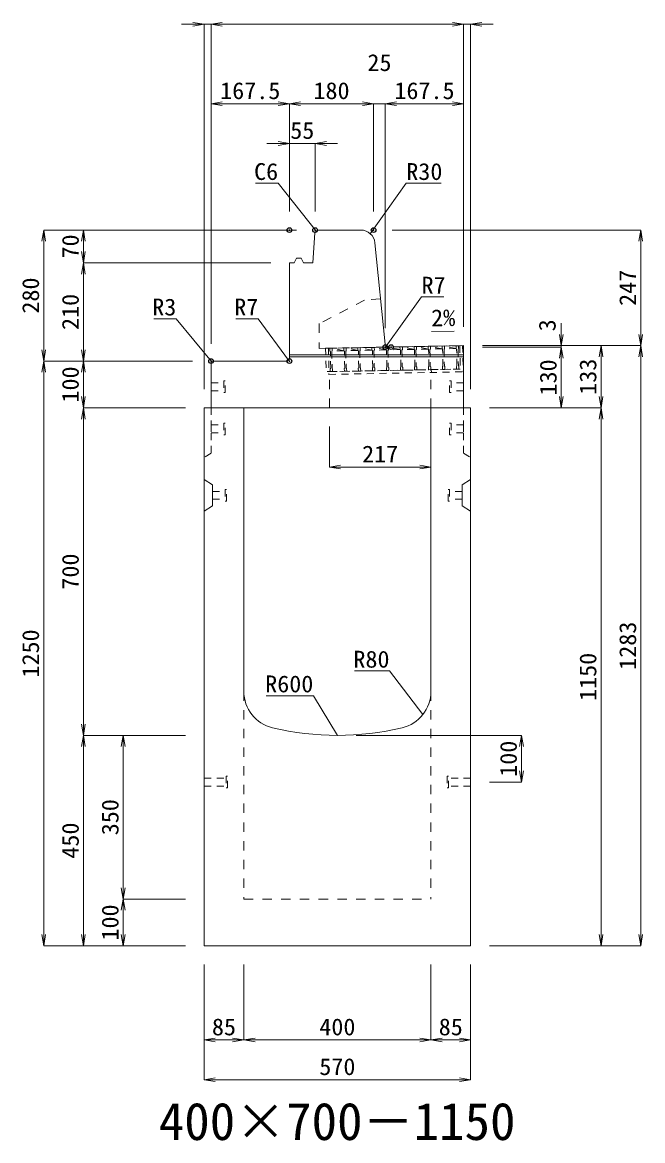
# Model space of a CAD drawing. Units: millimetres at full size; some dimension numbers follow another scale. Extents: x -18734 to 51600, y -18820 to 17820.
# Drawn here: x 43876 to 45203, y -7786 to -5396 of the extents above; entities that cross this region are included whole.
import ezdxf
from ezdxf.enums import TextEntityAlignment as Align

# ---------------------------------------------------------------- set-up
doc = ezdxf.new("R2010")
doc.units = ezdxf.units.MM
doc.header["$LTSCALE"] = 20
doc.header["$PDMODE"] = 32
doc.header["$PDSIZE"] = 10
doc.linetypes.add('USER1', pattern=[2, 1, -1])
doc.linetypes.add('USER2', pattern=[1.35, 0.75, -0.6])
for name, color, linetype, lineweight in [('インサート', 3, 'USER2', 9), ('グレーチング', 7, 'USER2', 5), ('受枠', 3, 'USER2', 9), ('寸法線', 7, 'Continuous', 13), ('引出線', 4, 'Continuous', 13), ('本体', 2, 'Continuous', 13), ('目地', 132, 'Continuous', 5)]:
    doc.layers.add(name, color=color, linetype=linetype, lineweight=lineweight)
doc.layers.add('作業エリア', color=11, linetype='Continuous')
doc.layers.add('文字', color=7, linetype='Continuous')
doc.styles.add('ＭＳ 明朝', font='')
doc.styles.get('ＭＳ 明朝').set_extended_font_data('MS Mincho')

# ---------------------------------------------------------------- blocks, each defined once
blk = doc.blocks.new('open_arrow')
at = {"color": 0, "linetype": 'Continuous', "lineweight": -2}
blk.add_lwpolyline([(7.5, 1.25), (0, 0), (7.5, -1.25)], dxfattribs=at)

msp = doc.modelspace()

# ---------------------------------------------------------------- linework, layer by layer
at = {"layer": 'インサート'}
for p, q in [((44280, -6166.5), (44307, -6166.5)), ((44280, -6166.5), (44280, -6183.5)), ((44310, -6162.5), (44307, -6162.5)), ((44307, -6162.5), (44307, -6187.5)), ((44310, -6187.5), (44310, -6162.5)), ((44790, -6162.5), (44793, -6162.5)), ((44790, -6187.5), (44790, -6162.5)), ((44793, -6162.5), (44793, -6187.5)), ((44820, -6166.5), (44793, -6166.5)), ((44820, -6166.5), (44820, -6183.5)), ((44280, -6183.5), (44307, -6183.5)), ((44307, -6187.5), (44310, -6187.5)), ((44793, -6187.5), (44790, -6187.5)), ((44820, -6183.5), (44793, -6183.5)), ((44280, -6256.5), (44307, -6256.5)), ((44280, -6256.5), (44280, -6273.5)), ((44310, -6252.5), (44307, -6252.5)), ((44307, -6252.5), (44307, -6277.5)), ((44310, -6277.5), (44310, -6252.5)), ((44790, -6252.5), (44793, -6252.5)), ((44790, -6277.5), (44790, -6252.5)), ((44793, -6252.5), (44793, -6277.5)), ((44820, -6256.5), (44793, -6256.5)), ((44820, -6256.5), (44820, -6273.5)), ((44280, -6273.5), (44307, -6273.5)), ((44307, -6277.5), (44310, -6277.5)), ((44793, -6277.5), (44790, -6277.5)), ((44820, -6273.5), (44793, -6273.5)), ((44283.2, -6398.5), (44310.2, -6398.5)), ((44283.2, -6398.5), (44283.2, -6415.5)), ((44313.2, -6394.5), (44310.2, -6394.5)), ((44310.2, -6394.5), (44310.2, -6419.5)), ((44313.2, -6419.5), (44313.2, -6394.5)), ((44786.8, -6394.5), (44789.8, -6394.5)), ((44786.8, -6419.5), (44786.8, -6394.5)), ((44789.8, -6394.5), (44789.8, -6419.5)), ((44816.8, -6398.5), (44789.8, -6398.5)), ((44816.8, -6398.5), (44816.8, -6415.5)), ((44283.2, -6415.5), (44310.2, -6415.5)), ((44310.2, -6419.5), (44313.2, -6419.5)), ((44789.8, -6419.5), (44786.8, -6419.5)), ((44816.8, -6415.5), (44789.8, -6415.5)), ((44265, -7011.5), (44312, -7011.5)), ((44265, -7011.5), (44265, -7028.5)), ((44315, -7007.5), (44312, -7007.5)), ((44312, -7007.5), (44312, -7032.5)), ((44315, -7032.5), (44315, -7007.5)), ((44788, -7007.5), (44785, -7007.5)), ((44785, -7007.5), (44785, -7032.5)), ((44788, -7032.5), (44788, -7007.5)), ((44835, -7011.5), (44788, -7011.5)), ((44835, -7028.5), (44835, -7011.5)), ((44265, -7028.5), (44312, -7028.5)), ((44312, -7032.5), (44315, -7032.5)), ((44785, -7032.5), (44788, -7032.5)), ((44835, -7028.5), (44788, -7028.5))]:
    msp.add_line(p, q, dxfattribs=at)
at = {"layer": 'グレーチング'}
for p, q in [((44533.97, -6092.54), (44808.92, -6087.21)), ((44564.08, -6097.95), (44538.97, -6092.44)), ((44594.07, -6097.37), (44568.96, -6091.86)), ((44624.07, -6096.79), (44598.96, -6091.28)), ((44654.06, -6096.21), (44628.95, -6090.7)), ((44684.06, -6095.63), (44658.95, -6090.12)), ((44714.05, -6095.05), (44688.94, -6089.54)), ((44714.05, -6095.05), (44689.06, -6095.54)), ((44744.05, -6094.47), (44718.93, -6088.96)), ((44744.05, -6094.47), (44719.05, -6094.95)), ((44774.04, -6093.89), (44748.93, -6088.38)), ((44774.04, -6093.89), (44749.05, -6094.37)), ((44804.04, -6093.31), (44778.92, -6087.8)), ((44804.04, -6093.31), (44779.04, -6093.79)), ((44564.08, -6097.95), (44539.08, -6098.44)), ((44594.07, -6097.37), (44569.08, -6097.86)), ((44624.07, -6096.79), (44599.07, -6097.28)), ((44654.06, -6096.21), (44629.07, -6096.7)), ((44684.06, -6095.63), (44659.06, -6096.12)), ((44534.94, -6142.53), (44809.89, -6137.21))]:
    msp.add_line(p, q, dxfattribs=at)
for points in [[(44533.97, -6092.54), (44538.97, -6092.44), (44539.08, -6098.44), (44538.1, -6099.46), (44538.8, -6135.45), (44539.82, -6136.43), (44539.94, -6142.43), (44534.94, -6142.53), (44534.82, -6136.53), (44535.8, -6135.51), (44535.1, -6099.52), (44534.09, -6098.53)], [(44568.8, -6134.87), (44569.81, -6135.85), (44569.93, -6141.85), (44564.93, -6141.95), (44564.82, -6135.95), (44565.8, -6134.93), (44565.1, -6098.93), (44564.08, -6097.95), (44563.96, -6091.96), (44568.96, -6091.86), (44569.08, -6097.86), (44568.1, -6098.88)], [(44598.79, -6134.29), (44599.81, -6135.27), (44599.92, -6141.27), (44594.93, -6141.37), (44594.81, -6135.37), (44595.79, -6134.35), (44595.09, -6098.35), (44594.07, -6097.37), (44593.96, -6091.38), (44598.96, -6091.28), (44599.07, -6097.28), (44598.09, -6098.3)], [(44628.78, -6133.71), (44629.8, -6134.69), (44629.92, -6140.69), (44624.92, -6140.79), (44624.8, -6134.79), (44625.78, -6133.77), (44625.09, -6097.77), (44624.07, -6096.79), (44623.95, -6090.79), (44628.95, -6090.7), (44629.07, -6096.7), (44628.09, -6097.72)], [(44658.78, -6133.13), (44659.8, -6134.11), (44659.91, -6140.11), (44654.91, -6140.2), (44654.8, -6134.21), (44655.78, -6133.19), (44655.08, -6097.19), (44654.06, -6096.21), (44653.95, -6090.21), (44658.95, -6090.12), (44659.06, -6096.12), (44658.08, -6097.14)], [(44685.77, -6132.61), (44685.08, -6096.61), (44684.06, -6095.63), (44683.94, -6089.63), (44688.94, -6089.54), (44689.06, -6095.54), (44688.08, -6096.55), (44688.77, -6132.55), (44689.79, -6133.53), (44689.91, -6139.53), (44684.91, -6139.62), (44684.79, -6133.63)], [(44715.77, -6132.03), (44715.07, -6096.03), (44714.05, -6095.05), (44713.94, -6089.05), (44718.93, -6088.96), (44719.05, -6094.95), (44718.07, -6095.97), (44718.77, -6131.97), (44719.79, -6132.95), (44719.9, -6138.95), (44714.9, -6139.04), (44714.79, -6133.04)], [(44749.05, -6094.37), (44748.06, -6095.39), (44748.76, -6131.39), (44749.78, -6132.37), (44749.9, -6138.37), (44744.9, -6138.46), (44744.78, -6132.46), (44745.76, -6131.44), (44745.07, -6095.45), (44744.05, -6094.47), (44743.93, -6088.47), (44748.93, -6088.38)], [(44779.04, -6093.79), (44778.06, -6094.81), (44778.76, -6130.81), (44779.78, -6131.79), (44779.89, -6137.79), (44774.89, -6137.88), (44774.78, -6131.88), (44775.76, -6130.86), (44775.06, -6094.87), (44774.04, -6093.89), (44773.92, -6087.89), (44778.92, -6087.8)], [(44804.89, -6137.3), (44804.77, -6131.3), (44805.75, -6130.28), (44805.05, -6094.29), (44804.04, -6093.31), (44803.92, -6087.31), (44808.92, -6087.21), (44809.03, -6093.21), (44808.05, -6094.23), (44808.75, -6130.23), (44809.77, -6131.21), (44809.89, -6137.21)]]:
    msp.add_lwpolyline(points, close=True, dxfattribs=at)
at = {"layer": '作業エリア'}
for p in [(44447.5, -5840), (44447.5, -5840), (44502.5, -5840), (44627.5, -5840), (44652.5, -6090), (44665, -6090), (44280, -6120), (44447.5, -6120)]:
    msp.add_point(p, dxfattribs=at)
at = {"layer": '受枠'}
for p, q in [((44524.97, -6092.71), (44817.92, -6087.04)), ((44524.97, -6092.71), (44525.94, -6142.7)), ((44530.97, -6092.59), (44532.05, -6148.58)), ((44811.92, -6087.16), (44812.89, -6137.15)), ((44817.92, -6087.04), (44819, -6143.03)), ((44812.89, -6137.15), (44525.94, -6142.7)), ((44532.05, -6148.58), (44819, -6143.03))]:
    msp.add_line(p, q, dxfattribs=at)
at = {"layer": '受枠', "linetype": 'Continuous'}
msp.add_line((44750.9, -6138.35), (44751.01, -6144.35), dxfattribs=at)
at = {"layer": '寸法線'}
for p, q in [((44328, -5400.05), (44217, -5400.05)), ((44265, -6180), (44265, -5400.05)), ((44280, -5400.05), (44820, -5400.05)), ((44280, -6083), (44280, -5400.05)), ((44280, -6083), (44280, -5400.05)), ((44772, -5400.05), (44883, -5400.05)), ((44820, -6047), (44820, -5400.05)), ((44820, -6047), (44820, -5400.05)), ((44835, -6180), (44835, -5400.05)), ((44280, -5570.05), (44447.5, -5570.05)), ((44280, -6083), (44280, -5570.05)), ((44447.5, -5800), (44447.5, -5570.05)), ((44447.5, -5570.05), (44627.5, -5570.05)), ((44447.5, -5800), (44447.5, -5570.05)), ((44579.5, -5570.05), (44700.5, -5570.05)), ((44627.5, -5800), (44627.5, -5570.05)), ((44627.5, -5800), (44627.5, -5570.05)), ((44652.5, -6050), (44652.5, -5570.05)), ((44652.5, -5570.05), (44820, -5570.05)), ((44652.5, -6050), (44652.5, -5570.05)), ((44820, -6047), (44820, -5570.05)), ((44399.5, -5655.05), (44550.5, -5655.05)), ((44447.5, -5800), (44447.5, -5655.05)), ((44502.5, -5800), (44502.5, -5655.05)), ((43922.06, -5840), (43922.06, -6120)), ((44462.5, -5840), (43922.06, -5840)), ((44007.06, -5910), (44007.06, -5840)), ((44462.5, -5840), (44007.06, -5840)), ((44667.5, -5840), (45198.78, -5840)), ((45198.78, -5840), (45198.78, -6087)), ((44007.06, -6120), (44007.06, -5910)), ((44407.5, -5910), (44007.06, -5910)), ((44407.5, -5910), (44007.06, -5910)), ((45028.78, -6039), (45028.78, -6138)), ((44860, -6087), (45028.78, -6087)), ((44860, -6087), (45113.78, -6087)), ((44860, -6087), (45198.78, -6087)), ((44860, -6087), (45198.78, -6087)), ((44860, -6090), (45028.78, -6090)), ((44860, -6090), (45028.78, -6090)), ((45028.78, -6090), (45028.78, -6220)), ((45113.78, -6087), (45113.78, -6220)), ((45198.78, -6087), (45198.78, -7370)), ((44240, -6120), (43922.06, -6120)), ((43922.06, -7370), (43922.06, -6120)), ((44240, -6120), (43922.06, -6120)), ((44007.06, -6220), (44007.06, -6120)), ((44240, -6120), (44007.06, -6120)), ((44240, -6120), (44007.06, -6120)), ((44007.06, -6220), (44007.06, -6920)), ((44225, -6220), (44007.06, -6220)), ((44225, -6220), (44007.06, -6220)), ((44875, -6220), (45028.78, -6220)), ((44875, -6220), (45113.78, -6220)), ((44875, -6220), (45113.78, -6220)), ((45113.78, -6220), (45113.78, -7370)), ((44533, -6260), (44533, -6346.67)), ((44533, -6346.67), (44750, -6346.67)), ((44225, -6920), (44007.06, -6920)), ((44007.06, -7370), (44007.06, -6920)), ((44225, -6920), (44007.06, -6920)), ((44092.06, -6920), (44092.06, -7270)), ((44225, -6920), (44092.06, -6920)), ((44590, -6920), (44943.78, -6920)), ((44943.78, -6920), (44943.78, -7020)), ((44875, -7020), (44943.78, -7020)), ((44225, -7270), (44092.06, -7270)), ((44092.06, -7270), (44092.06, -7370)), ((44225, -7270), (44092.06, -7270)), ((44225, -7370), (43922.06, -7370)), ((44225, -7370), (44007.06, -7370)), ((44225, -7370), (44092.06, -7370)), ((44875, -7370), (45113.78, -7370)), ((44875, -7370), (45198.78, -7370)), ((44265, -7410), (44265, -7571.16)), ((44265, -7410), (44265, -7656.16)), ((44350, -7410), (44350, -7571.16)), ((44350, -7410), (44350, -7571.16)), ((44750, -7410), (44750, -7571.16)), ((44750, -7410), (44750, -7571.16)), ((44835, -7410), (44835, -7571.16)), ((44835, -7410), (44835, -7656.16)), ((44265, -7571.16), (44350, -7571.16)), ((44350, -7571.16), (44750, -7571.16)), ((44750, -7571.16), (44835, -7571.16)), ((44265, -7656.16), (44835, -7656.16))]:
    msp.add_line(p, q, dxfattribs=at)
at = {"layer": '引出線'}
for points in [[(44505.29, -5842.99), (44423.41, -5740.07), (44375.07, -5740.07)], [(44620.48, -5847.76), (44697.4, -5740.07), (44772.08, -5740.07)], [(44654.14, -6088.19), (44730, -5982.98), (44777.93, -5982.98)], [(44280.88, -6120.88), (44205.62, -6029.7), (44157.89, -6029.7)], [(44445.45, -6117.95), (44380.97, -6029.7), (44333.04, -6029.7)], [(44751.14, -6056.74), (44799.85, -6055.77), (44751.11, -6056.74)], [(44732.76, -6875.58), (44661.5, -6782.47), (44586.83, -6782.47)], [(44550, -6920), (44498.63, -6835.25), (44397.63, -6835.25)]]:
    msp.add_lwpolyline(points, dxfattribs=at)
at = {"layer": '本体'}
for p, q in [((44497.5, -5910), (44502.07, -5845.98)), ((44502.07, -5845.98), (44508.5, -5840)), ((44600.35, -5840), (44508.5, -5840)), ((44651.87, -6083.7), (44630.2, -5867.01)), ((44457.5, -5910), (44462.5, -5900)), ((44462.5, -5900), (44472.5, -5900)), ((44472.5, -5900), (44477.5, -5910)), ((44447.5, -5910), (44447.5, -6113)), ((44447.5, -5910), (44457.5, -5910)), ((44477.5, -5910), (44497.5, -5910)), ((44665, -6090), (44658.83, -6090)), ((44665, -6090), (44820, -6087)), ((44820, -6220), (44820, -6087)), ((44280, -6123), (44280, -6220)), ((44440.5, -6120), (44283, -6120)), ((44265, -6220), (44265, -7370)), ((44350, -6220), (44265, -6220)), ((44820, -6220), (44280, -6220)), ((44350, -6220), (44350, -6825.96)), ((44750, -6825.96), (44750, -6220)), ((44835, -6220), (44750, -6220)), ((44835, -7370), (44835, -6220)), ((44265, -7370), (44835, -7370))]:
    msp.add_line(p, q, dxfattribs=at)
at = {"layer": '本体', "linetype": 'USER1'}
for p, q in [((44608, -5990), (44511, -6040)), ((44642.2, -5987), (44608, -5990)), ((44511, -6040), (44511, -6092.98)), ((44511, -6092.98), (44665, -6090)), ((44533, -6220), (44533, -6142.56)), ((44750, -6220), (44750, -6138.36))]:
    msp.add_line(p, q, dxfattribs=at)
at = {"layer": '本体', "linetype": 'USER2', "lineweight": 9}
for p, q in [((44280, -6220), (44280, -6317)), ((44820, -6220), (44820, -6317)), ((44280, -6317), (44265, -6326.5)), ((44820, -6317), (44835, -6326.5))]:
    msp.add_line(p, q, dxfattribs=at)
at = {"layer": '本体', "lineweight": 9}
for p, q in [((44265, -6373), (44283.2, -6384.5)), ((44835, -6373), (44816.8, -6384.5)), ((44283.2, -6384.5), (44283.2, -6429.5)), ((44816.8, -6384.5), (44816.8, -6429.5)), ((44265, -6441), (44283.2, -6429.5)), ((44835, -6441), (44816.8, -6429.5))]:
    msp.add_line(p, q, dxfattribs=at)
at = {"layer": '本体', "linetype": 'USER1', "lineweight": 15}
for p, q in [((44350, -6825.96), (44350, -7270)), ((44750, -6825.96), (44750, -7270)), ((44350, -7270), (44750, -7270))]:
    msp.add_line(p, q, dxfattribs=at)
at = {"layer": '本体'}
for centre, radius, start, end in [((44600.35, -5870), 30, 5.71059, 90), ((44658.83, -6083), 7, 185.71059, 270), ((44440.5, -6113), 7, 270, 0), ((44283, -6123), 3, 90, 180), ((44430, -6825.96), 80, 180, 256.65764), ((44670, -6825.96), 80, 283.34236, 0), ((44550, -6320), 600, 256.65764, 283.34236)]:
    msp.add_arc(centre, radius, start, end, dxfattribs=at)
at = {"layer": '目地'}
for p, q in [((44820, -6107), (44447.5, -6107)), ((44820, -6111), (44447.5, -6111))]:
    msp.add_line(p, q, dxfattribs=at)

# ---------------------------------------------------------------- block references
at = {"layer": '寸法線', "xscale": 3.2, "yscale": 3.2}
for p, rotation in [((44265, -5400.05), 180), ((44820, -5400.05), 180), ((44820, -5400.05), 180), ((44447.5, -5570.05), 180), ((44627.5, -5570.05), 180), ((44627.5, -5570.05), 180), ((44820, -5570.05), 180), ((44447.5, -5655.05), 180), ((43922.06, -5840), 270), ((44007.06, -5840), 270), ((45198.78, -5840), 270), ((44007.06, -5910), 90), ((44007.06, -5910), 270), ((45028.78, -6087), 90), ((45198.78, -6087), 90), ((45028.78, -6090), 270), ((45028.78, -6090), 270), ((45113.78, -6087), 270), ((45198.78, -6087), 270), ((43922.06, -6120), 90), ((44007.06, -6120), 90), ((43922.06, -6120), 270), ((44007.06, -6120), 270), ((44007.06, -6220), 90), ((45028.78, -6220), 90), ((45113.78, -6220), 90), ((44007.06, -6220), 270), ((45113.78, -6220), 270), ((44750, -6346.67), 180), ((44007.06, -6920), 90), ((44007.06, -6920), 270), ((44092.06, -6920), 270), ((44943.78, -6920), 270), ((44943.78, -7020), 90), ((44092.06, -7270), 90), ((44092.06, -7270), 270), ((43922.06, -7370), 90), ((44007.06, -7370), 90), ((44092.06, -7370), 90), ((45113.78, -7370), 90), ((45198.78, -7370), 90), ((44350, -7571.16), 180), ((44750, -7571.16), 180), ((44835, -7571.16), 180), ((44835, -7656.16), 180)]:
    msp.add_blockref('open_arrow', p, dxfattribs=dict(at, rotation=rotation))
for p in [(44280, -5400.05), (44280, -5400.05), (44835, -5400.05), (44280, -5570.05), (44447.5, -5570.05), (44652.5, -5570.05), (44652.5, -5570.05), (44502.5, -5655.05), (44533, -6346.67), (44265, -7571.16), (44350, -7571.16), (44750, -7571.16), (44265, -7656.16)]:
    msp.add_blockref('open_arrow', p, dxfattribs=at)
at = {"layer": '引出線', "xscale": 0.0533, "yscale": 0.0533}
for p, rotation in [((44505.29, -5842.99), 128.5), ((44620.48, -5847.76), 54.5), ((44751.14, -6056.74), 1.1), ((44654.14, -6088.19), 54.2), ((44445.45, -6117.95), 126.2), ((44280.88, -6120.88), 129.5), ((44732.76, -6875.58), 127.4), ((44550, -6920), 121.2)]:
    msp.add_blockref('open_arrow', p, dxfattribs=dict(at, rotation=rotation))

# ---------------------------------------------------------------- texts
at = {"layer": '寸法線', "style": 'ＭＳ 明朝', "width": 1.05}
for s, p in [('25', (44640, -5482.05)), ('167.5', (44363.75, -5542.05)), ('180', (44537.5, -5542.05)), ('167.5', (44736.25, -5542.05)), ('55', (44475, -5627.05)), ('217', (44641.5, -6318.67)), ('85', (44307.5, -7543.16)), ('400', (44550, -7543.16)), ('85', (44792.5, -7543.16)), ('570', (44550, -7628.16))]:
    msp.add_text(s, height=36.03, dxfattribs=at).set_placement(p, align=Align.MIDDLE_CENTER)
for s, p in [('70', (43979.06, -5875)), ('247', (45170.78, -5963.5)), ('280', (43894.06, -5980)), ('210', (43979.06, -6015)), ('3', (44998.78, -6043.66)), ('133', (45085.78, -6153.5)), ('100', (43979.06, -6170)), ('130', (45000.78, -6155)), ('700', (43979.06, -6570)), ('1283', (45170.78, -6728.5)), ('1250', (43894.06, -6745)), ('1150', (45085.78, -6795)), ('100', (44915.78, -6970)), ('350', (44064.06, -7095)), ('450', (43979.06, -7145)), ('100', (44064.06, -7320))]:
    msp.add_text(s, height=36.03, rotation=90, dxfattribs=at).set_placement(p, align=Align.MIDDLE_CENTER)
at = {"layer": '引出線', "style": 'ＭＳ 明朝', "width": 1.05}
for s, p in [('C6', (44423.41, -5696.87)), ('R3', (44205.62, -5986.5)), ('R7', (44380.97, -5986.5)), ('R80', (44661.5, -6739.27)), ('R600', (44498.63, -6792.05))]:
    msp.add_text(s, height=36.03, dxfattribs=at).set_placement(p, align=Align.TOP_RIGHT)
for s, p in [('R30', (44697.4, -5696.87)), ('R7', (44730, -5939.78))]:
    msp.add_text(s, height=36.03, dxfattribs=at).set_placement(p, align=Align.TOP_LEFT)
msp.add_text('2%', height=36.03, rotation=1.146, dxfattribs=at).set_placement((44750.17, -6009.85), align=Align.TOP_LEFT)
at = {"layer": '文字', "style": 'ＭＳ 明朝'}
msp.add_text('400×700－1150', height=80.06, dxfattribs=at).set_placement((44549.52, -7744.97), align=Align.MIDDLE_CENTER)

doc.saveas('drawing.dxf')
